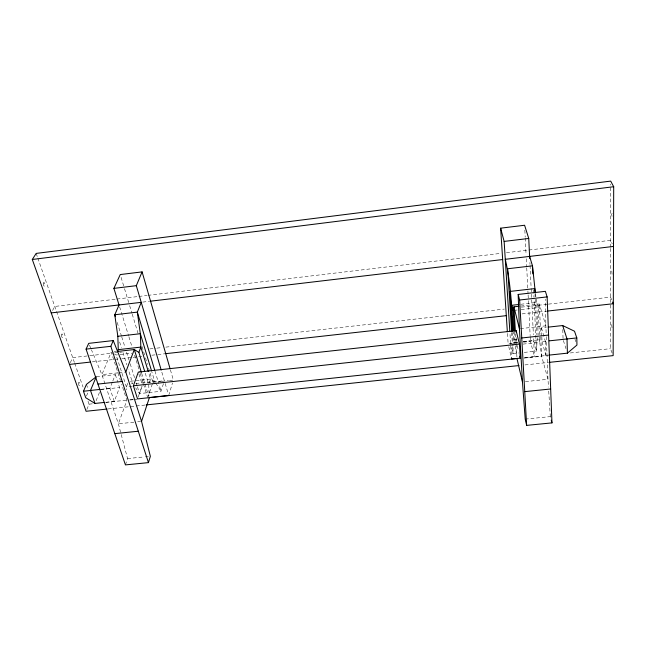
<?xml version="1.0" encoding="UTF-8"?>
<svg xmlns="http://www.w3.org/2000/svg" width="646" height="646" viewBox="0 0 646 646"><rect width="100%" height="100%" fill="white"/><g stroke="black" fill="none" stroke-linecap="round" stroke-linejoin="round"><path stroke-width="0.48" stroke-dasharray="3.23 2.42" d="M612.125 353.015L610.43 348.678L610.583 248.282M610.583 247.289L610.68 184.118M168.711 395.481L172.49 382.965M163.454 383.611L161.032 391.282L139.552 393.584L135.652 387.875M125.445 464.894L127.545 458.571L118.379 423.792L101.898 374.623L91.433 349.801M147.764 397.718L152.884 382.295L149.751 371.967M149.339 382.723L150.575 379.065L148.572 372.484M138.179 397.064L142.023 385.993M537.965 337.697L537.149 339.99L536.471 351.085L523.745 352.45M127.746 383.304L126.398 386.954L126.495 389.829M105.589 402.313L114.269 401.392L119.542 387.527L118.04 382.925M114.269 401.392L109.925 388.335L112.444 381.939M112.808 381.019L115.327 374.623L96.278 376.715M96.117 400.665L99.508 392.348M86.822 409.491L89.043 404.17L87.703 400.367M86.467 395.998L88.3 391.67M70.285 362.705L72.707 357.593L88.728 355.793M52.56 310.492L54.773 306.446L115.86 299.179M612.037 327.756L611.649 324.074L612.125 325.487M116.861 299.058L137.897 296.554M138.898 296.433L146.908 295.48M147.91 295.359L500.432 253.418M506.44 252.699L610.599 240.312L612.255 243.808M142.742 302.094L149.581 301.286M520.789 304.266L536.681 302.473L538.199 307.649L539.733 342.299L541.631 356.229L547.986 379.275L548.478 387.14M114.116 351.82L116.046 351.602M520.773 306.059L539.353 303.967L545.854 325.834L546.177 333.901M89.737 355.68L113.769 352.982M114.77 352.869L118.775 352.417M119.776 352.304L121.779 352.078M149.824 348.929L155.831 348.251M156.833 348.137L161.839 347.58M165.844 347.128L504.348 309.079M521.379 307.165L547.412 304.242M548.414 304.129L610.51 297.152L611.915 300.438M114.479 354.032L116.11 354.977L119.082 354.646M120.067 354.533L131.954 353.2M514.143 310.346L517.147 310.015M521.16 309.563L538.199 307.649L539.353 303.967L540.67 334.119M92.313 361.865L121.093 358.651M122.086 358.546L132.01 357.432M133.003 357.327L141.934 356.326M151.85 355.219L156.808 354.67M157.802 354.557L165.731 353.669M522.105 313.899L546.863 311.138M117.83 372.871L101.898 374.623L111.233 352.143L120.431 380.502M118.824 372.766L124.799 372.104M520.41 328.628L545.854 325.834L545.482 299.219M541.8 335.872L541.461 327.877L546.282 327.344M130.355 381.261L150.575 379.065L154.725 381.431L151.85 371.886M516.857 339.255L513.941 339.57L513.199 342.59L512.972 353.604L518.851 352.974M135.846 383.474L154.725 381.431M517.188 342.154L513.199 342.59L512.577 332.553M523.179 341.508L537.149 339.99L536.963 335.96M517.317 342.501L510.582 343.236L512.972 353.604L512.536 346.611M523.09 341.879L533.677 340.733L536.471 351.085L533.984 297.935M152.884 382.295L160.684 381.455M161.661 381.35L168.485 380.607M169.462 380.502L173.362 380.082L170.366 369.706M517.834 342.784L508.136 343.834L507.417 332.771M523.656 342.154L530.439 341.419L534.436 356.552L524.495 357.609M101.172 389.28L109.925 388.335M541.461 327.877L545.321 341.266L547.299 341.056M100.639 389.57L119.542 387.527M541.841 336.873L542.059 341.871L547.065 341.33M132.22 386.332L126.398 386.954L116.11 354.977M523.066 344.1L539.733 342.299L538.489 337.826M542.059 341.871L545.902 355.453L547.856 355.243M89.043 404.17L93.048 403.742M106.081 402.353L129.143 399.898M130.153 399.793L136.169 399.155M524.205 357.86L548.268 355.3M570.321 352.95L610.43 348.678M129.789 400.044L136.605 399.325M523.914 358.118L541.631 356.229L540.71 335.121M108.132 408.934L135.184 406.084M136.185 405.979L145.205 405.026M524.964 364.925L548.01 362.495M133.827 422.193L118.379 423.792L126.866 400.358L121.658 384.289M137.687 421.798L140.578 421.491M525.408 381.616L547.986 379.275L546.217 334.911M127.545 458.571L144.405 456.9M145.398 456.803L148.378 456.504M525.206 419.109L550.311 416.622L550.78 418.414M131.09 382.868L132.866 383.797L128.352 369.544M612.117 213.253L611.689 214.214L612.101 216.854M155.775 383.07L161.032 391.282L159.013 384.523M612.069 274.243L611.77 270.48L612.077 271.005M89.495 345.198L91.046 348.88M36.176 253.41L37.5 257.197M37.831 258.142L74.371 362.349M74.71 363.302L83.043 387.059M86.435 384.37L88.034 388.973M574.956 339.126L575.812 341.661M115.327 374.623L117.734 381.996M563.36 340.499L565.953 348.638M119.623 341.992L121.432 347.693M122.934 352.441L126.85 364.796M117.192 322.451L121.424 335.904M121.731 336.865L125.049 347.443M126.559 352.248L128.982 359.935M130.185 363.779L134.715 378.201M136.225 383.005L137.138 385.888M137.436 386.849L139.552 393.584L143.21 383.021L164.359 380.728L161.5 371.054M119.639 306.898L128.594 335.807M128.893 336.768L132.172 347.37M134.562 355.074L139.932 372.419M140.23 373.388L147.482 396.797M138.89 373.953L141.765 383.215M141.644 373.283L148.685 396.079M145.253 373.21L148.144 382.658M121.093 277.384L124.226 287.728M124.508 288.665L128.78 302.772M129.644 305.615L131.954 313.221M132.236 314.174L138.284 334.135M142.031 346.49L144.914 355.994M145.479 357.876L147.474 364.449M148.612 368.204L149.468 371.022M154.959 371.006L158.722 383.554M165.174 383.498L168.17 393.64M517.204 345.553L518.375 350.407M515.225 344.948L513.941 339.57L513.465 331.729M508.782 346.676L511.575 358.99L509.88 332.246M535.461 293.55L536.681 302.473L538.15 334.959M515.346 345.941L516.768 356.858M548.72 391.072L550.311 416.622M511.672 332.642L512.48 345.618M514.45 332.141L515.104 342.978M516.558 337.616L516.913 343.583M515.532 333.837L516.073 342.84M516.13 343.842L516.905 356.85M524.843 230.17L525.19 237.066M525.238 238.051L526.078 254.79M526.28 258.771L526.684 266.83M526.74 267.832L527.855 289.981M527.903 290.983L528.057 294.003M528.105 295.012L530.148 335.565M530.196 336.542L530.439 341.419M529.906 262.454L530.003 264.456M530.051 265.458L531.109 287.543M531.157 288.544L533.386 334.709M533.58 338.722L534.436 356.552M535.017 293.631L536.915 334.951M533.612 289.917L533.943 296.934M545.321 341.266L545.902 355.453M148.725 384.548L149.194 396.055M562.779 329.565L563.046 338.593M43.314 283.352A1.865 0.727 81.3 0 0 44.299 286.138A1.865 0.727 81.3 0 0 44.598 283.392A1.865 0.727 81.3 0 0 43.314 283.352M78.634 382.925A1.68 0.622 84.1 0 0 79.256 385.646A1.68 0.622 84.1 0 0 79.749 383.425A1.68 0.622 84.1 0 0 78.634 382.925M61.507 334.919A1.793 0.686 82.8 0 0 62.428 337.535A1.793 0.686 82.8 0 0 62.686 334.798A1.793 0.686 82.8 0 0 61.507 334.919"/><path stroke-width="0.97" d="M107.131 409.047L86.088 411.268L32.3 259.482L36.176 253.41L610.688 181.106L613.7 186.718L613.143 355.615L549.011 362.39M514.386 331.156L513.142 310.46L513.925 306.826L518.811 306.277M148.451 462.625L150.356 456.31L141.547 421.394L125.792 371.999L113.26 340.563L88.72 343.365L86.079 349.115L125.445 464.894L148.451 462.625L110.846 346.313L113.26 340.563M141.547 421.394L149.266 397.976M133.383 385.799L138.317 372.104L516.146 330.647L519.441 344.068L520.248 358.183L137.533 398.913L133.383 385.799L519.441 344.068M144.672 371.321L138.882 352.425L140.852 347.104L140.335 333.716L137.332 312.115L141.224 302.344L51.236 312.914M125.792 371.999L134.32 349.543L138.882 352.425M117.548 351.424L118.266 349.647L117.822 336.291L114.778 314.755L119.042 304.969L113.906 288.374L120.237 274.558L142.096 271.893L170.092 368.761M161.217 370.085L136.306 285.677L142.096 271.893M95.891 377.627L90.48 390.434L94.986 403.443L104.628 402.418M94.986 403.443L85.732 397.726L83.455 391.258L86.435 384.37L96.278 376.715M548.834 355.139L567.398 353.16L576.951 345.037L576.813 337.931L574.512 331.22L562.666 325.544L548.204 327.134M32.3 259.482L613.7 186.718M507.352 331.761L500.634 228.175L524.592 225.252L528.743 238.455L529.712 258.432M113.906 288.374L136.306 285.677M500.634 228.175L504.138 241.41L528.743 238.455M150.558 301.173L502.669 259.539M613.506 246.433L505.269 259.304C510.736 282.633 511.624 306.907 513.409 330.752M83.455 391.258L100.203 389.385M117.822 336.291L140.335 333.716L151.56 370.933M518.157 294.439L545.377 291.338L547.13 296.902L551.967 422.888L526.635 425.383L525.206 419.109L522.461 381.923L519.432 328.741L518.157 294.439L519.634 300.01L526.635 425.383M86.079 349.115L110.846 346.313M519.634 300.01L547.13 296.902M118.266 349.647L140.852 347.104L148.281 371.547M518.803 304.492L511.85 305.275L513.142 310.46M117.007 351.497L134.32 349.543L141.353 372.338M69.485 364.417L90.327 362.083M165.731 353.669L506.311 315.66M547.856 311.025L613.312 303.725L612.61 302.078M97.966 384.079L122.207 381.439M521.75 337.979L548.591 335.056M549.27 340.838L576.813 337.931M149.759 397.5L168.711 395.481M511.575 358.99L517.543 358.352M146.206 404.921L518.956 365.563M114.818 433.636L138.301 431.229M524.746 391.637L550.667 388.981M562.666 325.544L567.018 338.924L567.398 353.16M115.384 316.677L114.778 314.755L137.332 312.115L154.677 370.045M529.615 256.43L532.49 265.845L535.332 292.557M551.256 420.199L551.967 422.888M519.432 328.741L513.925 306.826L515.355 330.833M519.78 356.237L520.248 358.183M517.026 358.845L522.461 381.923M511.608 331.64L507.699 268.752L532.49 265.845L532.861 273.872M504.138 241.41L509.823 331.245M512.52 331.551L510.049 291.419L534.791 288.592L534.977 292.622M516.146 330.647L516.267 332.642"/></g></svg>
